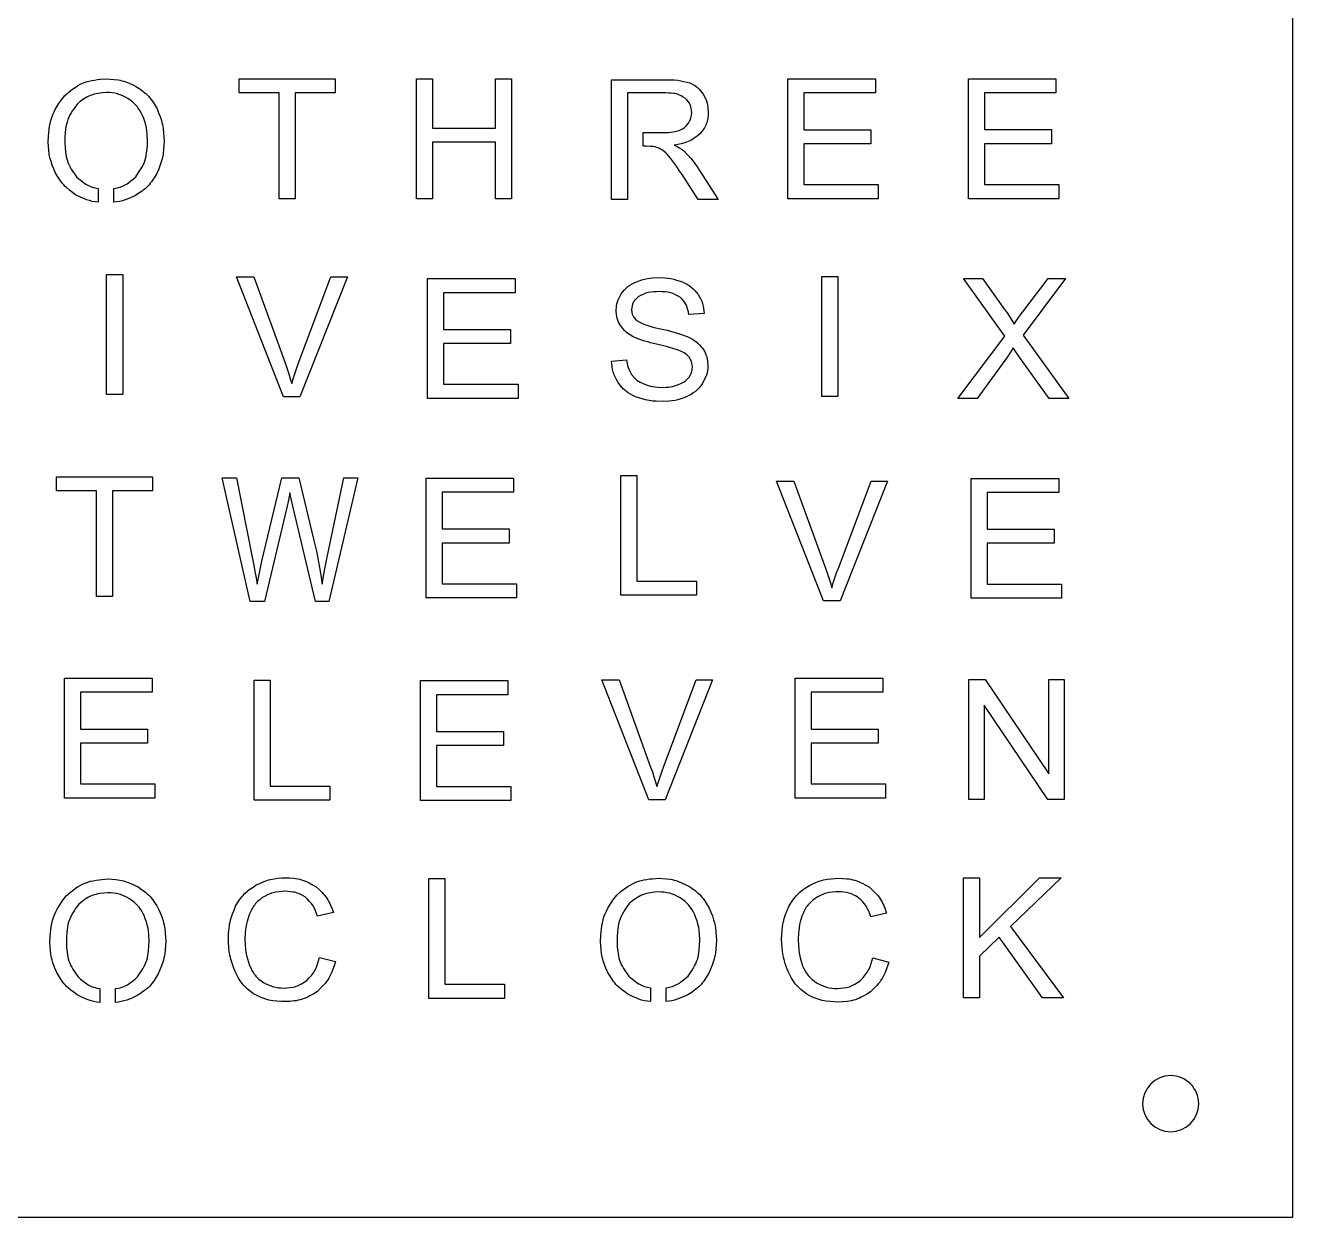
# Model space of a CAD drawing. Header units: millimetres. Extents: x 0 to 210, y 0 to 210.
# Drawn here: x 98.7 to 210.2, y 0.1 to 104.9 of the extents above; entities that cross this region are included whole.
import ezdxf

# ---------------------------------------------------------------- set-up
doc = ezdxf.new("R2010")
doc.units = ezdxf.units.MM
doc.layers.get('0').update_dxf_attribs({"linetype": 'CONTINUOUS'})

msp = doc.modelspace()

# ---------------------------------------------------------------- linework, layer by layer
at = {"color": 1}
for points in [[(0.248686, 209.881209), (210.159976, 209.881209), (210.159976, 0.107129), (0.248686, 0.107129)], [(106.51891, 89.37627), (106.51891, 90.59328), (106.51891, 90.59328), (106.79384, 90.64418), (106.92819, 90.67678), (107.05993, 90.71518), (107.18886, 90.76028), (107.31459, 90.81208), (107.43711, 90.87158), (107.55663, 90.93778), (107.67352, 91.01078), (107.78809, 91.08858), (108.0116, 91.25734), (108.22987, 91.4383), (108.44553, 91.6253), (108.44553, 91.6253), (108.68776, 91.97954), (108.80408, 92.15828), (108.91457, 92.33895), (109.0174, 92.52231), (109.1105, 92.70893), (109.192, 92.89939), (109.2599, 93.09436), (109.3152, 93.29375), (109.3589, 93.49697), (109.3929, 93.70356), (109.4191, 93.91293), (109.4531, 94.33763), (109.4735, 94.76674), (109.4735, 94.76674), (109.4463, 95.34465), (109.4191, 95.63091), (109.3755, 95.91401), (109.3115, 96.19298), (109.229, 96.4684), (109.1349, 96.74142), (109.0346, 97.01328), (109.0346, 97.01328), (108.91488, 97.23417), (108.79003, 97.45065), (108.6548, 97.65829), (108.582, 97.75749), (108.5044, 97.85249), (108.4219, 97.94369), (108.3346, 98.03109), (108.14844, 98.19554), (107.9516, 98.35086), (107.74943, 98.50158), (107.74943, 98.50158), (107.52631, 98.61764), (107.30134, 98.72727), (107.07269, 98.82407), (106.95638, 98.86537), (106.83851, 98.90087), (106.59763, 98.95457), (106.35133, 98.99007), (106.10143, 99.01307), (105.84978, 99.02937), (105.84978, 99.02937), (105.49007, 98.99577), (105.13521, 98.95067), (104.96108, 98.91997), (104.78995, 98.88157), (104.62251, 98.83457), (104.45924, 98.77697), (104.30054, 98.70787), (104.1461, 98.62817), (103.99525, 98.53987), (103.8474, 98.44367), (103.55841, 98.23488), (103.27427, 98.01408), (103.27427, 98.01408), (103.00671, 97.6347), (102.87876, 97.44299), (102.75788, 97.24888), (102.64632, 97.05161), (102.54652, 96.8503), (102.46112, 96.64429), (102.39122, 96.4329), (102.33492, 96.21662), (102.29122, 95.99611), (102.25822, 95.77195), (102.23492, 95.54473), (102.20772, 95.08346), (102.19512, 94.61729), (102.19512, 94.61729), (102.21842, 94.20488), (102.25532, 93.79708), (102.28252, 93.59626), (102.31742, 93.39831), (102.36202, 93.20382), (102.41832, 93.01326), (102.48722, 92.82722), (102.56872, 92.64569), (102.66182, 92.46809), (102.76417, 92.29376), (102.87388, 92.12202), (102.98913, 91.9522), (103.22884, 91.61592), (103.22884, 91.61592), (103.44256, 91.43218), (103.65879, 91.25429), (103.88017, 91.08812), (104.10911, 90.93961), (104.22727, 90.87341), (104.34824, 90.81391), (104.47241, 90.76211), (104.59969, 90.71701), (104.72978, 90.67861), (104.8623, 90.64601), (105.13363, 90.59511), (105.13363, 89.37608), (105.13363, 89.37608), (104.87122, 89.40968), (104.6125, 89.45578), (104.35843, 89.51908), (104.1095, 89.60068), (103.86474, 89.69798), (103.62319, 89.80675), (103.14532, 90.04348), (103.14532, 90.04348), (102.86777, 90.24114), (102.59711, 90.44494), (102.34004, 90.66084), (102.21868, 90.77527), (102.10333, 90.89508), (101.99449, 91.02064), (101.89156, 91.15159), (101.70006, 91.42633), (101.52215, 91.71317), (101.35102, 92.00606), (101.35102, 92.00606), (101.2186, 92.32218), (101.09336, 92.63994), (100.98248, 92.96095), (100.93498, 93.12319), (100.89328, 93.28687), (100.85838, 93.45208), (100.83028, 93.61873), (100.78858, 93.95549), (100.76138, 94.29552), (100.74098, 94.63717), (100.74098, 94.63717), (100.77298, 95.20251), (100.79428, 95.4832), (100.82238, 95.7615), (100.85928, 96.03663), (100.90778, 96.30783), (100.96988, 96.57432), (101.04748, 96.83524), (101.14258, 97.08983), (101.2554, 97.33817), (101.38355, 97.58105), (101.52451, 97.81941), (101.67574, 98.05413), (101.83465, 98.28615), (102.16526, 98.7456), (102.16526, 98.7456), (102.56445, 99.07516), (102.76652, 99.23413), (102.97151, 99.3861), (103.18037, 99.52865), (103.39418, 99.65959), (103.61381, 99.77652), (103.84033, 99.87703), (104.07412, 99.96053), (104.31442, 100.02773), (104.56034, 100.08153), (104.81091, 100.12473), (105.06518, 100.15933), (105.32225, 100.18713), (105.84106, 100.23133), (105.84106, 100.23133), (106.19127, 100.21023), (106.53924, 100.18043), (106.88266, 100.13433), (107.05194, 100.10263), (107.21928, 100.06323), (107.38449, 100.01623), (107.54766, 99.96153), (107.86896, 99.83356), (108.1856, 99.68832), (108.49991, 99.53443), (108.49991, 99.53443), (108.77901, 99.34004), (109.05131, 99.1394), (109.18276, 99.03476), (109.30994, 98.92629), (109.43198, 98.81311), (109.54801, 98.69445), (109.65753, 98.56985), (109.76104, 98.43987), (109.9537, 98.16675), (110.13278, 97.88135), (110.30517, 97.58971), (110.30517, 97.58971), (110.44438, 97.24959), (110.57554, 96.90774), (110.69059, 96.56234), (110.74009, 96.38781), (110.78179, 96.21166), (110.81669, 96.03396), (110.84479, 95.85483), (110.88459, 95.49302), (110.90979, 95.12784), (110.92729, 94.76103), (110.92729, 94.76103), (110.90889, 94.38818), (110.88269, 94.01705), (110.84099, 93.64957), (110.81189, 93.46775), (110.77499, 93.28746), (110.73039, 93.10891), (110.67899, 92.93208), (110.55802, 92.58245), (110.42026, 92.23667), (110.27407, 91.89281), (110.27407, 91.89281), (110.09683, 91.60174), (109.91271, 91.3172), (109.81571, 91.17944), (109.71462, 91.04572), (109.6084, 90.91689), (109.49616, 90.79382), (109.37722, 90.67709), (109.25218, 90.56621), (109.12179, 90.46032), (108.98705, 90.35866), (108.70785, 90.16455), (108.42158, 89.97707), (108.42158, 89.97707), (107.96146, 89.76808), (107.72941, 89.67158), (107.49484, 89.58518), (107.25697, 89.51128), (107.01503, 89.45268), (106.76921, 89.40948)], [(122.44957, 98.98617), (122.44957, 89.69119), (121.04024, 89.69119), (121.04024, 98.98617), (117.53151, 98.98617), (117.53151, 100.22981), (125.97284, 100.22981), (125.97284, 98.98617)], [(134.53468, 94.65857), (134.53468, 89.69118), (133.12538, 89.69118), (133.12538, 100.22981), (134.53468, 100.22981), (134.53468, 95.90222), (140.07022, 95.90222), (140.07022, 100.22981), (141.47953, 100.22981), (141.47953, 89.69118), (140.07022, 89.69118), (140.07022, 94.65857)], [(151.67584, 98.98872), (151.67584, 89.61467), (150.26653, 89.61467), (150.26653, 100.15329), (154.98845, 100.15329), (154.98845, 100.15329), (155.53869, 100.14429), (155.81246, 100.12989), (156.08447, 100.10399), (156.35426, 100.06269), (156.62181, 100.00699), (157.15323, 99.86924), (157.15323, 99.86924), (157.3328, 99.78094), (157.50829, 99.68784), (157.67563, 99.58493), (157.83075, 99.46781), (157.97112, 99.33361), (158.09976, 99.18567), (158.22053, 99.02862), (158.33733, 98.86696), (158.33733, 98.86696), (158.52582, 98.49113), (158.60632, 98.29952), (158.67132, 98.10359), (158.71692, 97.90228), (158.74702, 97.69665), (158.78002, 97.27829), (158.78002, 97.27829), (158.75772, 97.01545), (158.72672, 96.75597), (158.70532, 96.62848), (158.67812, 96.50311), (158.64412, 96.38023), (158.60242, 96.26033), (158.55292, 96.14369), (158.49472, 96.03003), (158.43072, 95.91896), (158.36082, 95.8101), (158.20822, 95.59718), (158.0466, 95.38771), (158.0466, 95.38771), (157.79661, 95.19331), (157.54205, 95.0088), (157.41158, 94.9234), (157.27828, 94.8437), (157.1416, 94.7717), (157.00093, 94.7083), (156.85658, 94.6536), (156.70893, 94.6056), (156.40558, 94.5269), (156.09476, 94.4645), (155.78016, 94.4098), (155.78016, 94.4098), (156.00493, 94.29777), (156.22349, 94.17604), (156.43071, 94.03665), (156.63006, 93.88507), (156.63006, 93.88507), (156.9534, 93.56012), (157.10958, 93.39308), (157.25927, 93.22067), (157.40129, 93.04202), (157.5374, 92.85847), (157.79962, 92.48321), (159.65206, 89.61492), (157.87952, 89.61492), (156.47021, 91.80747), (156.47021, 91.80747), (156.22662, 92.17783), (155.97769, 92.54455), (155.71887, 92.90444), (155.45306, 93.25954), (155.45306, 93.25954), (155.29261, 93.45442), (155.12294, 93.63998), (155.03174, 93.72638), (154.93574, 93.80798), (154.73696, 93.96388), (154.73696, 93.96388), (154.58427, 94.05218), (154.42731, 94.13088), (154.26297, 94.19228), (154.09408, 94.24408), (154.09408, 94.24408), (153.89889, 94.26998), (153.70313, 94.28728), (153.30956, 94.29428), (153.05956, 94.29428), (153.05956, 95.50205), (154.70428, 95.50205), (154.70428, 95.50205), (155.08805, 95.51005), (155.27897, 95.52065), (155.46882, 95.53885), (155.65711, 95.56765), (155.84395, 95.60605), (156.21521, 95.70015), (156.21521, 95.70015), (156.4589, 95.8117), (156.57463, 95.8751), (156.68299, 95.9481), (156.78209, 96.0326), (156.87329, 96.1267), (157.04305, 96.33214), (157.04305, 96.33214), (157.16218, 96.55428), (157.21358, 96.66775), (157.25528, 96.7841), (157.28438, 96.904), (157.30378, 97.02678), (157.32608, 97.27724), (157.32608, 97.27724), (157.30858, 97.4533), (157.28428, 97.62657), (157.24738, 97.79409), (157.22218, 97.87469), (157.19118, 97.95339), (157.15428, 98.02919), (157.11158, 98.10219), (157.01146, 98.24197), (156.89815, 98.37598), (156.77825, 98.50711), (156.77825, 98.50711), (156.57987, 98.62625), (156.37896, 98.73703), (156.17291, 98.83113), (156.06717, 98.86953), (155.95929, 98.90123), (155.84938, 98.92623), (155.73782, 98.94543), (155.51043, 98.97043), (155.27906, 98.98293), (155.04565, 98.98893)], [(173.72196, 90.93482), (173.72196, 89.69118), (165.77462, 89.69118), (165.77462, 100.2298), (173.47498, 100.2298), (173.47498, 98.98616), (167.18393, 98.98616), (167.18393, 95.75844), (173.07542, 95.75844), (173.07542, 94.52199), (167.18393, 94.52199), (167.18393, 90.93482)], [(189.5978, 90.93627), (189.5978, 89.69263), (181.65047, 89.69263), (181.65047, 100.23123), (189.35082, 100.23123), (189.35082, 98.98759), (183.05977, 98.98759), (183.05977, 95.75986), (188.95126, 95.75986), (188.95126, 94.52341), (183.05977, 94.52341), (183.05977, 90.93627)], [(107.28301, 83.01482), (107.28301, 72.4762), (105.87371, 72.4762), (105.87371, 83.01482)], [(127.03804, 82.8136), (122.86823, 72.27497), (121.42259, 72.27497), (117.29637, 82.8136), (118.82191, 82.8136), (121.58968, 75.15764), (121.58968, 75.15764), (121.74063, 74.72977), (121.88566, 74.30009), (122.02051, 73.86723), (122.14904, 73.43236), (122.14904, 73.43236), (122.2801, 73.86771), (122.41795, 74.30085), (122.56706, 74.73035), (122.72286, 75.15764), (125.5996, 82.8136)], [(142.04617, 73.37045), (142.04617, 72.12681), (134.09882, 72.12681), (134.09882, 82.66543), (141.79917, 82.66543), (141.79917, 81.42179), (135.50813, 81.42179), (135.50813, 78.19406), (141.39962, 78.19406), (141.39962, 76.95761), (135.50813, 76.95761), (135.50813, 73.37045)], [(152.38137, 72.2702), (152.38137, 72.2702), (152.15495, 72.38549), (151.93299, 72.50607), (151.71976, 72.6371), (151.6178, 72.7081), (151.5197, 72.7839), (151.4256, 72.8645), (151.3354, 72.9499), (151.16534, 73.13239), (151.0043, 73.32563), (150.84782, 73.52425), (150.84782, 73.52425), (150.72462, 73.74582), (150.60792, 73.9693), (150.50412, 74.19672), (150.45952, 74.31249), (150.41972, 74.42999), (150.35862, 74.67037), (150.31592, 74.91651), (150.28582, 75.16649), (150.26252, 75.41839), (151.59193, 75.53339), (151.59193, 75.53339), (151.64913, 75.19107), (151.68603, 75.02278), (151.73353, 74.85805), (151.79463, 74.69783), (151.86743, 74.54164), (152.03195, 74.23589), (152.03195, 74.23589), (152.2576, 73.97794), (152.37799, 73.85852), (152.5075, 73.75042), (152.64719, 73.65542), (152.79484, 73.57002), (153.10343, 73.41633), (153.10343, 73.41633), (153.50049, 73.28001), (153.70101, 73.22241), (153.90396, 73.17631), (154.10981, 73.14461), (154.3179, 73.12441), (154.73785, 73.10331), (154.73785, 73.10331), (155.10154, 73.11871), (155.28218, 73.13311), (155.46126, 73.15711), (155.6384, 73.19171), (155.81379, 73.23591), (156.16177, 73.34083), (156.16177, 73.34083), (156.42437, 73.45901), (156.55029, 73.52521), (156.66981, 73.60011), (156.78108, 73.68651), (156.88507, 73.78261), (157.08074, 73.9914), (157.08074, 73.9914), (157.20666, 74.20049), (157.26096, 74.30781), (157.30556, 74.4185), (157.33656, 74.53331), (157.35786, 74.65148), (157.38206, 74.89359), (157.38206, 74.89359), (157.36076, 75.12715), (157.34136, 75.2411), (157.31126, 75.3516), (157.26856, 75.45777), (157.21516, 75.56039), (157.09079, 75.75978), (157.09079, 75.75978), (156.88183, 75.96022), (156.77163, 76.05242), (156.65464, 76.13402), (156.53037, 76.20502), (156.40057, 76.26842), (156.13185, 76.38141), (156.13185, 76.38141), (155.6629, 76.5279), (155.19056, 76.6623), (154.71424, 76.78249), (154.23579, 76.89538), (154.23579, 76.89538), (153.70932, 77.02306), (153.44797, 77.09216), (153.18886, 77.16796), (152.93275, 77.25246), (152.67995, 77.34656), (152.17986, 77.5519), (152.17986, 77.5519), (151.85051, 77.74678), (151.69326, 77.85247), (151.54493, 77.96815), (151.40795, 78.0965), (151.28077, 78.23589), (151.043, 78.5331), (151.043, 78.5331), (150.88332, 78.8425), (150.81442, 79.00041), (150.76012, 79.16217), (150.72132, 79.32853), (150.69612, 79.49864), (150.66802, 79.8451), (150.66802, 79.8451), (150.70492, 80.24109), (150.73692, 80.4351), (150.78442, 80.62441), (150.85132, 80.80796), (150.93382, 80.9868), (151.12512, 81.33672), (151.12512, 81.33672), (151.26152, 81.50606), (151.40189, 81.6705), (151.55031, 81.82506), (151.71077, 81.96483), (151.88539, 82.08723), (152.07126, 82.1958), (152.2646, 82.2952), (152.46172, 82.3902), (152.46172, 82.3902), (152.93756, 82.54639), (153.17766, 82.61259), (153.42047, 82.66539), (153.66639, 82.70189), (153.91483, 82.72489), (154.41579, 82.74989), (154.41579, 82.74989), (154.95129, 82.72589), (155.21681, 82.70189), (155.4797, 82.66449), (155.7392, 82.60879), (155.99589, 82.53869), (156.50432, 82.37213), (156.50432, 82.37213), (156.7094, 82.27124), (156.9105, 82.16554), (157.10384, 82.05034), (157.28545, 81.92094), (157.4524, 81.77368), (157.60694, 81.61135), (157.75323, 81.43893), (157.89545, 81.26153), (157.89545, 81.26153), (158.10664, 80.87139), (158.19884, 80.67201), (158.27354, 80.46743), (158.32884, 80.25662), (158.36764, 80.04082), (158.41904, 79.60086), (157.06784, 79.50025), (157.06784, 79.50025), (157.03094, 79.71615), (156.98724, 79.92879), (156.93004, 80.13471), (156.89414, 80.23421), (156.85244, 80.33071), (156.80394, 80.42381), (156.74864, 80.51401), (156.62204, 80.68575), (156.48012, 80.84991), (156.33053, 81.01032), (156.33053, 81.01032), (156.11662, 81.13406), (155.90019, 81.24955), (155.67872, 81.34835), (155.56531, 81.38865), (155.44977, 81.42225), (155.3322, 81.44915), (155.21288, 81.47025), (154.97006, 81.49805), (154.72317, 81.51245), (154.47434, 81.52045), (154.47434, 81.52045), (154.22658, 81.51545), (153.98056, 81.50485), (153.73803, 81.48185), (153.50075, 81.43965), (153.38463, 81.40985), (153.27035, 81.37335), (153.04674, 81.28215), (152.82779, 81.17425), (152.61117, 81.05809), (152.61117, 81.05809), (152.48884, 80.94309), (152.37262, 80.82501), (152.26872, 80.70079), (152.22312, 80.63549), (152.18332, 80.56729), (152.14932, 80.49629), (152.12122, 80.42239), (152.07852, 80.26736), (152.04942, 80.1057), (152.02712, 79.94068), (152.02712, 79.94068), (152.05812, 79.67553), (152.08622, 79.54824), (152.12892, 79.42738), (152.19002, 79.31448), (152.26572, 79.20812), (152.44189, 79.00623), (152.44189, 79.00623), (152.69092, 78.8703), (152.94266, 78.74109), (153.19973, 78.6255), (153.46389, 78.5281), (153.73426, 78.4465), (154.00918, 78.3764), (154.5667, 78.25544), (154.5667, 78.25544), (155.16593, 78.12018), (155.46404, 78.04718), (155.76041, 77.96848), (156.05445, 77.88208), (156.34586, 77.78708), (156.92404, 77.58222), (156.92404, 77.58222), (157.31848, 77.3764), (157.50736, 77.26322), (157.68625, 77.13775), (157.85223, 76.99654), (158.00687, 76.84131), (158.15384, 76.67667), (158.29702, 76.50743), (158.29702, 76.50743), (158.48765, 76.15607), (158.56915, 75.97637), (158.63415, 75.79176), (158.67875, 75.6014), (158.70785, 75.40633), (158.73985, 75.00851), (158.73985, 75.00851), (158.72235, 74.79732), (158.69905, 74.58785), (158.66505, 74.38174), (158.61365, 74.18063), (158.54285, 73.98556), (158.45555, 73.79539), (158.25289, 73.4233), (158.25289, 73.4233), (158.10971, 73.24148), (157.96244, 73.06456), (157.80694, 72.89733), (157.63901, 72.74459), (157.45644, 72.60895), (157.26223, 72.48703), (157.06025, 72.37423), (156.8544, 72.26595), (156.8544, 72.26595), (156.35741, 72.08605), (156.10606, 72.00925), (155.85141, 71.94875), (155.59278, 71.90745), (155.33105, 71.88055), (154.80225, 71.85275), (154.80225, 71.85275), (154.18158, 71.87575), (153.87367, 71.90075), (153.56867, 71.94105), (153.26745, 72.00155), (152.96963, 72.08125), (152.67404, 72.17245)], [(170.18074, 82.85073), (170.18074, 72.31211), (168.77143, 72.31211), (168.77143, 82.85073)], [(185.08676, 75.80023), (182.41342, 72.12681), (180.7208, 72.12681), (184.83976, 77.61897), (181.20752, 82.66543), (182.88562, 82.66543), (184.81797, 79.96249), (184.81797, 79.96249), (185.04304, 79.64598), (185.26286, 79.32602), (185.47269, 78.99963), (185.67515, 78.66853), (185.67515, 78.66853), (185.8746, 78.9763), (186.08036, 79.27975), (186.29621, 79.57638), (186.51788, 79.86898), (188.6609, 82.66539), (190.1937, 82.66539), (186.45249, 77.69799), (190.48429, 72.12676), (188.74081, 72.12676), (186.06021, 75.88644), (186.06021, 75.88644), (185.82361, 76.23607), (185.59525, 76.59097), (185.59525, 76.59097), (185.34603, 76.19239)], [(106.39646, 64.00518), (106.39646, 54.71019), (104.98715, 54.71019), (104.98715, 64.00518), (101.47841, 64.00518), (101.47841, 65.24883), (109.91974, 65.24883), (109.91974, 64.00518)], [(121.72135, 62.55449), (119.75256, 54.2891), (118.49911, 54.2891), (116.03652, 65.13697), (117.2963, 65.13697), (118.70801, 58.02592), (118.70801, 58.02592), (118.81608, 57.47334), (118.91872, 56.91948), (119.01182, 56.36344), (119.10012, 55.80604), (119.10012, 55.80604), (119.30491, 56.80985), (119.51785, 57.81135), (121.28408, 65.13699), (122.7659, 65.13699), (124.09531, 59.64646), (124.09531, 59.64646), (124.31359, 58.69599), (124.41642, 58.21918), (124.51152, 57.74036), (124.59692, 57.25923), (124.67452, 56.77603), (124.81635, 55.80606), (124.81635, 55.80606), (125.03589, 56.98939), (125.27841, 58.16658), (126.73443, 65.13702), (127.969, 65.13702), (125.42412, 54.2891), (124.24031, 54.2891), (122.28417, 62.55449), (122.28417, 62.55449), (122.13361, 63.18933), (121.99294, 63.82714), (121.99294, 63.82714), (121.86353, 63.18866)], [(141.90721, 55.83202), (141.90721, 54.58837), (133.95986, 54.58837), (133.95986, 65.12701), (141.66022, 65.12701), (141.66022, 63.88337), (135.36917, 63.88337), (135.36917, 60.65564), (141.26067, 60.65564), (141.26067, 59.41918), (135.36917, 59.41918), (135.36917, 55.83202)], [(157.74317, 56.06993), (157.74317, 54.82629), (151.0889, 54.82629), (151.0889, 65.36491), (152.49822, 65.36491), (152.49822, 56.06993)], [(174.52805, 64.86777), (170.35823, 54.32915), (168.9126, 54.32915), (164.78637, 64.86777), (166.31191, 64.86777), (169.07968, 57.21181), (169.07968, 57.21181), (169.23063, 56.78395), (169.37566, 56.35426), (169.51051, 55.92141), (169.63904, 55.48654), (169.63904, 55.48654), (169.7701, 55.92189), (169.90796, 56.35503), (170.05706, 56.78453), (170.21286, 57.21181), (173.0896, 64.86777)], [(189.83887, 55.80606), (189.83887, 54.56242), (181.89152, 54.56242), (181.89152, 65.10104), (189.59187, 65.10104), (189.59187, 63.8574), (183.30084, 63.8574), (183.30084, 60.62967), (189.19233, 60.62967), (189.19233, 59.39322), (183.30084, 59.39322), (183.30084, 55.80606)], [(110.11133, 38.24167), (110.11133, 36.99803), (102.16399, 36.99803), (102.16399, 47.53667), (109.86434, 47.53667), (109.86434, 46.29302), (103.5733, 46.29302), (103.5733, 43.06529), (109.46479, 43.06529), (109.46479, 41.82884), (103.5733, 41.82884), (103.5733, 38.24167)], [(125.50221, 38.05637), (125.50221, 36.81273), (118.84795, 36.81273), (118.84795, 47.35136), (120.25726, 47.35136), (120.25726, 38.05637)], [(141.40567, 38.02302), (141.40567, 36.77938), (133.45832, 36.77938), (133.45832, 47.31802), (141.15867, 47.31802), (141.15867, 46.07437), (134.86764, 46.07437), (134.86764, 42.84664), (140.75913, 42.84664), (140.75913, 41.61019), (134.86764, 41.61019), (134.86764, 38.02302)], [(159.15433, 47.38235), (154.98451, 36.84373), (153.53888, 36.84373), (149.41266, 47.38235), (150.9382, 47.38235), (153.70597, 39.72639), (153.70597, 39.72639), (153.85692, 39.29853), (154.00195, 38.86884), (154.13679, 38.43599), (154.26533, 38.00112), (154.26533, 38.00112), (154.39639, 38.43647), (154.53424, 38.86961), (154.68334, 39.2991), (154.83914, 39.72639), (157.71589, 47.38235)], [(174.3685, 38.24168), (174.3685, 36.99804), (166.42116, 36.99804), (166.42116, 47.53667), (174.12151, 47.53667), (174.12151, 46.29302), (167.83047, 46.29302), (167.83047, 43.06529), (173.72196, 43.06529), (173.72196, 41.82884), (167.83047, 41.82884), (167.83047, 38.24168)], [(183.02728, 45.15681), (183.02728, 36.87544), (181.67609, 36.87544), (181.67609, 47.41406), (183.12172, 47.41406), (188.71537, 39.13987), (188.71537, 47.41406), (190.06656, 47.41406), (190.06656, 36.87544), (188.62094, 36.87544)], [(106.65914, 19.02545), (106.65914, 20.24246), (106.65914, 20.24246), (106.93406, 20.29336), (107.06842, 20.32596), (107.20016, 20.36436), (107.32909, 20.40946), (107.45481, 20.46126), (107.57734, 20.52076), (107.69685, 20.58696), (107.81375, 20.65996), (107.92832, 20.73776), (108.15183, 20.90653), (108.3701, 21.08748), (108.58576, 21.27449), (108.58576, 21.27449), (108.82799, 21.62872), (108.9443, 21.80747), (109.0548, 21.98814), (109.15763, 22.17149), (109.25073, 22.35811), (109.33223, 22.54857), (109.40013, 22.74354), (109.45543, 22.94293), (109.49903, 23.14616), (109.53303, 23.35275), (109.55923, 23.56212), (109.59313, 23.98681), (109.61353, 24.41592), (109.61353, 24.41592), (109.58633, 24.99383), (109.55913, 25.2801), (109.51553, 25.5632), (109.45153, 25.84217), (109.36903, 26.11758), (109.27493, 26.3906), (109.17462, 26.66247), (109.17462, 26.66247), (109.05491, 26.88336), (108.93006, 27.09983), (108.79483, 27.30748), (108.72203, 27.40668), (108.64443, 27.50168), (108.56193, 27.59288), (108.47463, 27.68028), (108.28846, 27.84472), (108.09163, 28.00005), (107.88946, 28.15076), (107.88946, 28.15076), (107.66634, 28.26683), (107.44137, 28.37646), (107.21272, 28.47326), (107.09641, 28.51456), (106.97854, 28.55006), (106.73766, 28.60386), (106.49135, 28.63936), (106.24146, 28.66236), (105.98981, 28.67866), (105.98981, 28.67866), (105.6301, 28.64506), (105.27524, 28.59996), (105.1011, 28.56926), (104.92998, 28.53086), (104.76254, 28.48386), (104.59927, 28.42626), (104.44056, 28.35716), (104.28612, 28.27746), (104.13527, 28.18916), (103.98743, 28.09296), (103.69844, 27.88416), (103.4143, 27.66337), (103.4143, 27.66337), (103.14674, 27.28398), (103.01879, 27.09227), (102.89791, 26.89817), (102.78635, 26.70089), (102.68655, 26.49958), (102.60115, 26.29357), (102.53125, 26.08218), (102.47495, 25.8659), (102.43135, 25.64539), (102.39835, 25.42124), (102.37505, 25.19401), (102.34785, 24.73274), (102.33525, 24.26658), (102.33525, 24.26658), (102.35855, 23.85417), (102.39545, 23.44637), (102.42265, 23.24554), (102.45755, 23.04759), (102.50215, 22.8531), (102.55845, 22.66255), (102.62735, 22.4765), (102.70885, 22.29497), (102.80195, 22.11737), (102.90429, 21.94304), (103.01401, 21.7713), (103.12926, 21.60148), (103.36897, 21.2652), (103.36897, 21.2652), (103.58268, 21.08146), (103.79892, 20.90358), (104.0203, 20.7374), (104.24924, 20.58889), (104.3674, 20.52269), (104.48837, 20.46319), (104.61254, 20.41139), (104.73982, 20.36629), (104.86991, 20.32789), (105.00243, 20.29529), (105.27376, 20.24439), (105.27376, 19.02536), (105.27376, 19.02536), (105.01135, 19.05896), (104.75262, 19.10506), (104.49856, 19.16846), (104.24963, 19.25006), (104.00487, 19.34736), (103.76332, 19.45612), (103.28545, 19.69286), (103.28545, 19.69286), (103.0079, 19.89051), (102.73724, 20.09432), (102.48017, 20.31022), (102.35881, 20.42465), (102.24346, 20.54445), (102.13462, 20.67002), (102.03169, 20.80096), (101.84019, 21.07571), (101.66228, 21.36255), (101.49115, 21.65544), (101.49115, 21.65544), (101.35873, 21.97156), (101.23349, 22.28931), (101.12261, 22.61033), (101.07511, 22.77257), (101.03341, 22.93624), (100.99851, 23.10145), (100.97041, 23.26811), (100.92871, 23.60487), (100.90151, 23.94489), (100.88111, 24.28655), (100.88111, 24.28655), (100.91311, 24.85188), (100.93441, 25.13258), (100.96251, 25.41088), (100.99941, 25.68601), (101.04791, 25.9572), (101.11001, 26.22369), (101.18761, 26.48461), (101.28271, 26.7392), (101.39554, 26.98755), (101.52369, 27.23042), (101.66464, 27.46878), (101.81588, 27.7035), (101.97478, 27.93553), (102.30539, 28.39497), (102.30539, 28.39497), (102.70459, 28.72453), (102.90666, 28.88351), (103.11164, 29.03547), (103.32051, 29.17803), (103.53432, 29.30897), (103.75395, 29.42589), (103.98047, 29.5264), (104.21426, 29.6099), (104.45455, 29.6771), (104.70047, 29.7309), (104.95105, 29.7741), (105.20531, 29.8087), (105.46239, 29.8365), (105.9812, 29.8807), (105.9812, 29.8807), (106.3314, 29.8596), (106.67938, 29.8298), (107.02279, 29.7837), (107.19208, 29.752), (107.35942, 29.7126), (107.52463, 29.6656), (107.6878, 29.6109), (108.0091, 29.48294), (108.32574, 29.33769), (108.64005, 29.18381), (108.64005, 29.18381), (108.91915, 28.98941), (109.19145, 28.78878), (109.3229, 28.68414), (109.45008, 28.57566), (109.57212, 28.46248), (109.68814, 28.34383), (109.79767, 28.21922), (109.90118, 28.08924), (110.09384, 27.81613), (110.27292, 27.53072), (110.44531, 27.23908), (110.44531, 27.23908), (110.58452, 26.89896), (110.71567, 26.55711), (110.83073, 26.21171), (110.88023, 26.03719), (110.92193, 25.86103), (110.95683, 25.68334), (110.98493, 25.50421), (111.02473, 25.14239), (111.04993, 24.77721), (111.06743, 24.41041), (111.06743, 24.41041), (111.04903, 24.03755), (111.02283, 23.66642), (110.98113, 23.29894), (110.95203, 23.11712), (110.91513, 22.93684), (110.87053, 22.75828), (110.81913, 22.58145), (110.69815, 22.23183), (110.5604, 21.88604), (110.41421, 21.54218), (110.41421, 21.54218), (110.23697, 21.25111), (110.05284, 20.96658), (109.95584, 20.82882), (109.85476, 20.69509), (109.74853, 20.56626), (109.63629, 20.4432), (109.51736, 20.32646), (109.39231, 20.21558), (109.26193, 20.1097), (109.12719, 20.00804), (108.84799, 19.81393), (108.56171, 19.62644), (108.56171, 19.62644), (108.1016, 19.41746), (107.86955, 19.32096), (107.63498, 19.23456), (107.39711, 19.16066), (107.15517, 19.10206), (106.90934, 19.05886)], [(121.47043, 20.28901), (121.47043, 20.28901), (121.7438, 20.30821), (122.01436, 20.33601), (122.2792, 20.38021), (122.40861, 20.41091), (122.5355, 20.44831), (122.65957, 20.49441), (122.78103, 20.54721), (123.01754, 20.672), (123.24804, 20.81399), (123.47553, 20.96461), (123.47553, 20.96461), (123.67876, 21.17945), (123.87336, 21.39909), (123.96456, 21.51227), (124.05086, 21.62843), (124.13036, 21.74814), (124.20216, 21.87207), (124.26716, 22.00014), (124.32536, 22.13194), (124.42526, 22.40438), (124.51066, 22.68518), (124.58826, 22.9702), (125.99757, 22.61798), (125.99757, 22.61798), (125.87786, 22.24205), (125.74825, 21.87207), (125.67645, 21.69121), (125.59885, 21.5141), (125.51345, 21.3414), (125.42035, 21.17398), (125.31703, 21.01241), (125.20421, 20.8567), (125.08314, 20.70589), (124.95528, 20.5593), (124.68453, 20.27525), (124.40291, 19.99781), (124.40291, 19.99781), (124.08093, 19.79554), (123.75498, 19.60499), (123.58938, 19.51759), (123.42127, 19.43789), (123.25024, 19.36689), (123.07581, 19.30639), (122.8978, 19.25649), (122.71659, 19.21619), (122.53265, 19.18359), (122.3464, 19.15769), (121.96893, 19.12119), (121.58778, 19.09619), (121.58778, 19.09619), (121.21865, 19.11059), (120.85176, 19.13359), (120.48953, 19.17489), (120.31093, 19.20469), (120.13437, 19.24209), (119.96005, 19.28819), (119.78815, 19.34289), (119.61828, 19.40529), (119.45007, 19.47439), (119.11732, 19.62664), (118.78729, 19.78907), (118.78729, 19.78907), (118.52488, 19.99403), (118.26994, 20.20493), (118.14761, 20.31456), (118.02994, 20.42794), (117.91779, 20.54582), (117.81225, 20.66899), (117.71355, 20.79772), (117.62135, 20.93145), (117.45119, 21.2109), (117.2951, 21.50167), (117.146, 21.79812), (117.146, 21.79812), (117.02221, 22.14073), (116.90532, 22.48469), (116.8022, 22.83144), (116.7576, 23.00625), (116.7198, 23.18221), (116.6878, 23.35943), (116.6616, 23.53779), (116.6238, 23.8974), (116.5995, 24.2596), (116.582, 24.62314), (116.582, 24.62314), (116.5985, 24.9961), (116.6228, 25.36732), (116.6626, 25.73509), (116.6907, 25.9171), (116.7256, 26.09767), (116.7683, 26.27652), (116.8187, 26.45363), (116.93734, 26.80393), (117.07306, 27.15039), (117.21731, 27.49492), (117.21731, 27.49492), (117.39067, 27.77792), (117.57072, 28.05459), (117.76416, 28.31849), (117.86796, 28.44367), (117.97768, 28.56328), (118.0938, 28.67675), (118.21593, 28.78446), (118.34311, 28.88728), (118.47456, 28.98608), (118.74696, 29.17471), (119.02616, 29.35682), (119.02616, 29.35682), (119.33368, 29.4966), (119.64324, 29.62859), (119.95668, 29.74513), (120.11548, 29.79503), (120.27604, 29.83823), (120.43843, 29.87373), (120.60247, 29.90253), (120.93473, 29.94473), (121.27078, 29.97163), (121.60876, 29.99183), (121.60876, 29.99183), (121.96964, 29.97073), (122.32741, 29.94003), (122.50416, 29.91793), (122.67897, 29.88913), (122.85146, 29.85363), (123.02132, 29.80943), (123.18808, 29.75563), (123.35193, 29.69223), (123.51326, 29.62023), (123.67245, 29.54153), (123.98618, 29.36998), (124.29652, 29.18768), (124.29652, 29.18768), (124.55689, 28.95153), (124.80815, 28.70923), (124.92737, 28.58385), (125.04087, 28.45464), (125.14749, 28.32082), (125.24599, 28.18172), (125.33619, 28.03695), (125.41869, 27.8872), (125.49439, 27.73312), (125.56519, 27.57539), (125.6944, 27.25217), (125.81499, 26.92318), (124.42747, 26.59967), (124.42747, 26.59967), (124.34017, 26.83928), (124.24707, 27.07525), (124.1425, 27.30391), (124.0843, 27.41431), (124.0212, 27.52154), (123.9523, 27.62512), (123.8776, 27.72492), (123.71394, 27.91538), (123.5369, 28.0971), (123.35316, 28.27451), (123.35316, 28.27451), (123.14847, 28.39422), (122.94155, 28.50682), (122.73017, 28.60502), (122.6221, 28.64632), (122.51209, 28.68182), (122.40004, 28.71062), (122.28625, 28.73362), (122.05439, 28.76622), (121.81847, 28.78542), (121.5806, 28.79882), (121.5806, 28.79882), (121.30674, 28.78442), (121.03501, 28.76232), (120.76756, 28.72582), (120.63611, 28.69992), (120.5065, 28.66822), (120.37903, 28.62882), (120.2537, 28.58272), (120.00797, 28.47367), (119.767, 28.34877), (119.52845, 28.21591), (119.52845, 28.21591), (119.33656, 28.05463), (119.15079, 27.88904), (118.97704, 27.71461), (118.89654, 27.62241), (118.82184, 27.52641), (118.75204, 27.42651), (118.68804, 27.32283), (118.57212, 27.10636), (118.46812, 26.88124), (118.37002, 26.65181), (118.37002, 26.65181), (118.22877, 26.15521), (118.16767, 25.90533), (118.11917, 25.65352), (118.08427, 25.39942), (118.06197, 25.14339), (118.03577, 24.62817), (118.03577, 24.62817), (118.06007, 24.02866), (118.08427, 23.73097), (118.12307, 23.43578), (118.18127, 23.14385), (118.25597, 22.8547), (118.43214, 22.28112), (118.43214, 22.28112), (118.53934, 22.05581), (118.65245, 21.83521), (118.77721, 21.62411), (118.84611, 21.5236), (118.91981, 21.4272), (118.99931, 21.336), (119.08371, 21.2486), (119.26657, 21.08483), (119.46185, 20.93113), (119.66334, 20.78243), (119.66334, 20.78243), (119.87667, 20.67491), (120.09164, 20.57316), (120.30991, 20.48296), (120.53304, 20.40996), (120.76217, 20.35906), (120.99616, 20.32546), (121.23335, 20.30336)], [(140.85649, 20.62537), (140.85649, 19.38173), (134.20223, 19.38173), (134.20223, 29.92035), (135.61154, 29.92035), (135.61154, 20.62537)], [(155.07627, 19.09767), (155.07627, 20.31468), (155.07627, 20.31468), (155.3512, 20.36558), (155.48556, 20.39818), (155.6173, 20.43658), (155.74622, 20.48168), (155.87195, 20.53348), (155.99447, 20.59298), (156.11399, 20.65918), (156.23089, 20.73208), (156.34546, 20.80988), (156.56897, 20.97865), (156.78724, 21.1596), (157.00289, 21.34661), (157.00289, 21.34661), (157.24513, 21.70084), (157.36144, 21.87959), (157.47193, 22.06026), (157.57477, 22.24361), (157.66787, 22.43023), (157.74937, 22.62069), (157.81727, 22.81566), (157.87257, 23.01505), (157.91617, 23.21828), (157.95017, 23.42487), (157.97637, 23.63424), (158.01037, 24.05893), (158.03077, 24.48804), (158.03077, 24.48804), (158.00357, 25.06595), (157.97637, 25.35222), (157.93267, 25.63531), (157.86867, 25.91428), (157.78617, 26.1897), (157.69207, 26.46272), (157.59176, 26.73459), (157.59176, 26.73459), (157.47205, 26.95548), (157.3472, 27.17195), (157.21197, 27.3796), (157.13917, 27.4788), (157.06157, 27.5738), (156.97907, 27.665), (156.89177, 27.7524), (156.70561, 27.91684), (156.50878, 28.07217), (156.30661, 28.22288), (156.30661, 28.22288), (156.08349, 28.33894), (155.85852, 28.44857), (155.62987, 28.54537), (155.51355, 28.58667), (155.39568, 28.62217), (155.15481, 28.67597), (154.9085, 28.71147), (154.6586, 28.73447), (154.40696, 28.75077), (154.40696, 28.75077), (154.04725, 28.71717), (153.69238, 28.67207), (153.51825, 28.64137), (153.34712, 28.60297), (153.17969, 28.55597), (153.01642, 28.49837), (152.85771, 28.42927), (152.70327, 28.34957), (152.55242, 28.26127), (152.40458, 28.16507), (152.11558, 27.95627), (151.83144, 27.73548), (151.83144, 27.73548), (151.56389, 27.35609), (151.43593, 27.16438), (151.31506, 26.97028), (151.2035, 26.773), (151.1037, 26.57169), (151.0183, 26.36568), (150.9485, 26.15429), (150.8922, 25.93801), (150.8486, 25.7175), (150.8156, 25.49335), (150.7923, 25.26612), (150.7651, 24.80485), (150.7525, 24.33868), (150.7525, 24.33868), (150.7758, 23.92628), (150.8127, 23.51848), (150.8399, 23.31765), (150.8748, 23.1197), (150.9194, 22.92521), (150.9757, 22.73465), (151.0446, 22.54861), (151.1261, 22.36708), (151.2192, 22.18948), (151.32155, 22.01515), (151.43127, 21.84341), (151.54652, 21.67359), (151.78623, 21.33731), (151.78623, 21.33731), (151.99994, 21.15357), (152.21618, 20.97568), (152.43755, 20.80951), (152.6665, 20.661), (152.78465, 20.5948), (152.90563, 20.5353), (153.0298, 20.4835), (153.15708, 20.4384), (153.28717, 20.4), (153.41968, 20.3674), (153.69102, 20.3165), (153.69102, 19.09747), (153.69102, 19.09747), (153.42861, 19.13107), (153.16988, 19.17717), (152.91581, 19.24057), (152.66688, 19.32217), (152.42213, 19.41947), (152.18057, 19.52823), (151.7027, 19.76496), (151.7027, 19.76496), (151.42516, 19.96262), (151.1545, 20.16643), (150.89742, 20.38233), (150.77606, 20.49676), (150.66072, 20.61656), (150.55187, 20.74213), (150.44895, 20.87307), (150.25745, 21.14781), (150.07953, 21.43466), (149.90841, 21.72755), (149.90841, 21.72755), (149.77599, 22.04367), (149.65075, 22.36142), (149.53986, 22.68244), (149.49236, 22.84467), (149.45066, 23.00835), (149.41576, 23.17356), (149.38766, 23.34022), (149.34596, 23.67698), (149.31876, 24.017), (149.29836, 24.35866), (149.29836, 24.35866), (149.33036, 24.92399), (149.35176, 25.20469), (149.37986, 25.48299), (149.41676, 25.75812), (149.46526, 26.02931), (149.52736, 26.2958), (149.60496, 26.55672), (149.70006, 26.81131), (149.81288, 27.05966), (149.94103, 27.30253), (150.08199, 27.54089), (150.23323, 27.77561), (150.39213, 28.00764), (150.72274, 28.46708), (150.72274, 28.46708), (151.12194, 28.79664), (151.32401, 28.95562), (151.52899, 29.10758), (151.73785, 29.25014), (151.95166, 29.38108), (152.17129, 29.498), (152.39781, 29.59851), (152.63161, 29.68201), (152.8719, 29.74921), (153.11782, 29.80301), (153.3684, 29.84621), (153.62266, 29.88081), (153.87974, 29.90861), (154.39854, 29.95281), (154.39854, 29.95281), (154.74875, 29.93171), (155.09673, 29.90191), (155.44014, 29.85581), (155.60942, 29.82411), (155.77677, 29.78471), (155.94197, 29.73771), (156.10514, 29.68301), (156.42644, 29.55505), (156.74308, 29.4098), (157.05739, 29.25592), (157.05739, 29.25592), (157.33649, 29.06152), (157.6088, 28.86089), (157.74025, 28.75625), (157.86743, 28.64777), (157.98947, 28.53459), (158.10549, 28.41594), (158.21501, 28.29133), (158.31852, 28.16135), (158.51119, 27.88823), (158.69027, 27.60283), (158.86265, 27.31119), (158.86265, 27.31119), (159.00186, 26.97107), (159.13302, 26.62922), (159.24807, 26.28382), (159.29757, 26.1093), (159.33927, 25.93314), (159.37417, 25.75545), (159.40227, 25.57632), (159.44207, 25.2145), (159.46727, 24.84932), (159.48477, 24.48252), (159.48477, 24.48252), (159.46637, 24.10966), (159.44017, 23.73853), (159.39847, 23.37105), (159.36937, 23.18923), (159.33247, 23.00895), (159.28787, 22.83039), (159.23647, 22.65356), (159.1155, 22.30394), (158.97775, 21.95815), (158.83155, 21.61429), (158.83155, 21.61429), (158.65432, 21.32322), (158.47019, 21.03869), (158.37319, 20.90093), (158.27211, 20.7672), (158.16588, 20.63837), (158.05364, 20.5153), (157.93471, 20.39857), (157.80966, 20.28769), (157.67928, 20.18181), (157.54453, 20.08015), (157.26534, 19.88604), (156.97906, 19.69855), (156.97906, 19.69855), (156.51894, 19.48957), (156.28689, 19.39307), (156.05232, 19.30667), (155.81446, 19.23277), (155.57251, 19.17417), (155.32669, 19.13097)], [(170.11461, 20.25398), (170.11461, 20.25398), (170.38798, 20.27318), (170.65855, 20.30098), (170.92338, 20.34518), (171.05279, 20.37588), (171.17968, 20.41328), (171.30376, 20.45938), (171.42522, 20.51218), (171.66173, 20.63698), (171.89222, 20.77896), (172.11971, 20.92958), (172.11971, 20.92958), (172.32295, 21.14443), (172.51755, 21.36407), (172.60875, 21.47725), (172.69505, 21.59341), (172.77455, 21.71312), (172.84635, 21.83705), (172.91135, 21.96511), (172.96955, 22.09692), (173.06945, 22.36936), (173.15385, 22.65015), (173.23145, 22.93517), (174.64075, 22.58296), (174.64075, 22.58296), (174.52104, 22.20703), (174.39144, 21.83705), (174.31964, 21.65619), (174.24204, 21.47908), (174.15664, 21.30638), (174.06254, 21.13896), (173.95923, 20.97739), (173.84641, 20.82168), (173.72534, 20.67087), (173.59748, 20.52428), (173.32672, 20.24022), (173.0451, 19.96279), (173.0451, 19.96279), (172.72313, 19.76052), (172.39727, 19.56996), (172.23167, 19.48266), (172.06356, 19.40296), (171.89253, 19.33196), (171.7181, 19.27056), (171.54009, 19.22066), (171.35888, 19.18036), (171.17495, 19.14776), (170.98869, 19.12186), (170.61122, 19.08536), (170.23017, 19.06036), (170.23017, 19.06036), (169.86104, 19.07476), (169.49425, 19.09776), (169.13201, 19.13906), (168.95342, 19.16886), (168.77686, 19.20626), (168.60253, 19.25236), (168.43063, 19.30706), (168.26077, 19.36946), (168.09255, 19.43856), (167.75981, 19.59081), (167.42978, 19.75324), (167.42978, 19.75324), (167.16737, 19.95819), (166.91242, 20.1691), (166.79009, 20.27873), (166.67242, 20.39211), (166.56028, 20.50999), (166.45473, 20.63316), (166.35603, 20.76189), (166.26383, 20.89561), (166.09368, 21.17506), (165.93759, 21.46584), (165.78848, 21.76228), (165.78848, 21.76228), (165.6647, 22.1049), (165.5478, 22.44886), (165.44468, 22.79561), (165.40008, 22.97042), (165.36228, 23.14638), (165.33028, 23.32359), (165.30408, 23.50196), (165.26628, 23.86157), (165.24208, 24.22377), (165.22458, 24.58731), (165.22458, 24.58731), (165.24108, 24.96026), (165.26528, 25.33149), (165.30508, 25.69926), (165.33318, 25.88127), (165.36808, 26.06184), (165.41078, 26.24068), (165.46118, 26.4178), (165.57983, 26.7681), (165.71554, 27.11455), (165.8598, 27.45909), (165.8598, 27.45909), (166.03315, 27.74209), (166.2132, 28.01876), (166.40664, 28.28266), (166.51044, 28.40784), (166.62006, 28.52745), (166.73618, 28.64092), (166.85832, 28.74863), (166.9855, 28.85144), (167.11695, 28.95024), (167.38926, 29.13887), (167.66845, 29.32098), (167.66845, 29.32098), (167.97597, 29.46075), (168.28543, 29.59275), (168.59887, 29.70929), (168.75768, 29.75919), (168.91823, 29.80239), (169.08062, 29.83789), (169.24467, 29.86669), (169.57683, 29.90889), (169.91287, 29.93669), (170.25086, 29.95689), (170.25086, 29.95689), (170.61173, 29.93579), (170.96951, 29.90509), (171.14626, 29.88299), (171.32107, 29.85419), (171.49355, 29.81869), (171.66342, 29.77449), (171.83018, 29.71979), (171.99403, 29.65639), (172.15536, 29.58439), (172.31455, 29.50569), (172.62828, 29.33423), (172.93861, 29.15203), (172.93861, 29.15203), (173.19909, 28.91587), (173.45024, 28.67358), (173.56947, 28.5482), (173.68297, 28.41899), (173.78949, 28.28517), (173.88799, 28.14607), (173.97819, 28.0013), (174.06069, 27.85155), (174.13639, 27.69747), (174.20719, 27.53974), (174.3364, 27.21642), (174.45699, 26.88744), (173.06947, 26.56393), (173.06947, 26.56393), (172.98217, 26.80354), (172.88907, 27.0395), (172.7845, 27.26817), (172.7263, 27.37856), (172.6632, 27.48579), (172.5943, 27.58938), (172.5196, 27.68918), (172.35594, 27.87964), (172.1789, 28.06137), (171.99516, 28.23877), (171.99516, 28.23877), (171.79047, 28.35848), (171.58355, 28.47109), (171.37217, 28.56929), (171.2641, 28.61059), (171.15409, 28.64609), (171.04204, 28.67489), (170.92825, 28.69789), (170.69639, 28.73049), (170.46047, 28.74969), (170.2226, 28.76309), (170.2226, 28.76309), (169.94874, 28.74869), (169.67701, 28.72659), (169.40956, 28.69009), (169.27811, 28.66419), (169.1485, 28.63249), (169.02103, 28.59309), (168.8957, 28.54699), (168.64997, 28.43803), (168.409, 28.31314), (168.17045, 28.18028), (168.17045, 28.18028), (167.97856, 28.019), (167.79279, 27.85341), (167.61904, 27.67898), (167.53854, 27.58678), (167.46284, 27.49078), (167.39294, 27.39088), (167.32894, 27.2872), (167.21302, 27.07073), (167.10902, 26.84561), (167.01092, 26.61618), (167.01092, 26.61618), (166.86967, 26.11958), (166.80857, 25.8697), (166.75907, 25.61789), (166.72417, 25.36379), (166.70187, 25.10776), (166.67567, 24.59254), (166.67567, 24.59254), (166.69987, 23.99303), (166.72407, 23.69534), (166.76287, 23.40015), (166.82107, 23.10822), (166.89577, 22.81907), (167.07194, 22.24549), (167.07194, 22.24549), (167.17914, 22.02018), (167.29225, 21.79958), (167.41701, 21.58848), (167.48591, 21.48797), (167.55961, 21.39167), (167.63921, 21.30047), (167.72361, 21.21307), (167.90647, 21.0493), (168.10175, 20.89561), (168.30324, 20.74691), (168.30324, 20.74691), (168.51657, 20.63939), (168.73154, 20.53773), (168.94981, 20.44753), (169.17294, 20.37453), (169.40198, 20.32363), (169.63597, 20.29003), (169.87316, 20.26793)], [(182.61683, 23.08551), (182.61683, 19.43365), (181.20753, 19.43365), (181.20753, 29.97229), (182.61683, 29.97229), (182.61683, 24.7461), (187.90538, 29.97229), (189.81593, 29.97229), (185.34828, 25.70219), (190.01208, 19.43365), (188.15237, 19.43365), (184.36032, 24.76766)], [(199.43179, 12.590159)]]:
    msp.add_lwpolyline(points, close=True, dxfattribs=at)
for points in [[(199.43179, 12.590159), (198.069105, 12.590159), (196.964431, 11.485485), (196.964431, 10.1228)], [(201.176476, 11.867486), (200.713757, 12.330206), (200.086174, 12.590159), (199.43179, 12.590159)], [(201.899149, 10.1228), (201.899149, 10.777184), (201.639196, 11.404767), (201.176476, 11.867486)], [(196.964431, 10.1228), (196.964431, 8.760115), (198.069105, 7.655441), (199.43179, 7.655441)], [(199.43179, 7.655441), (200.794475, 7.655441), (201.899149, 8.760115), (201.899149, 10.1228)]]:
    msp.add_open_spline(points, degree=3, dxfattribs=at)

doc.saveas('drawing.dxf')
